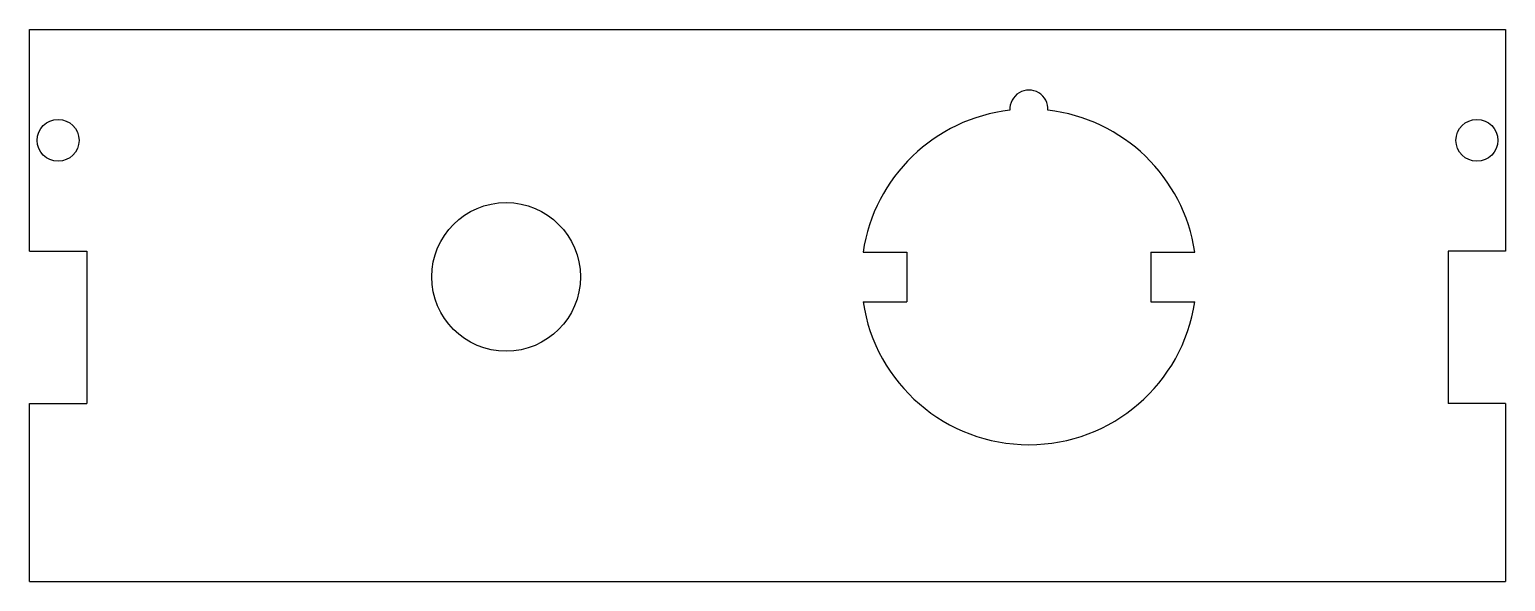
# Model space of a CAD drawing. Extents: x -62 to 15.4, y 33.4 to 62.3.
import ezdxf

# ---------------------------------------------------------------- set-up
doc = ezdxf.new("R2010")
doc.units = 0
doc.header["$MEASUREMENT"] = 0
doc.layers.add('VISIBLE', color=7, linetype='CONTINUOUS')

msp = doc.modelspace()

# ---------------------------------------------------------------- linework, layer by layer
at = {"layer": 'VISIBLE'}
for p, q in [((-62.03, 50.702), (-62.03, 62.328)), ((-62.03, 62.328), (15.4, 62.328)), ((15.4, 62.328), (15.4, 50.702)), ((-62.03, 50.702), (-59.03, 50.702)), ((-59.03, 50.702), (-59.03, 42.702)), ((-18.303, 50.651), (-16, 50.651)), ((-16, 50.651), (-16, 48.051)), ((-3.2, 50.651), (-3.2, 48.051)), ((-3.2, 50.651), (-0.897, 50.651)), ((12.4, 50.702), (12.4, 42.702)), ((15.4, 50.702), (12.4, 50.702)), ((-18.303, 48.051), (-16, 48.051)), ((-3.2, 48.051), (-0.897, 48.051)), ((-62.03, 42.702), (-59.03, 42.702)), ((-62.03, 33.375), (-62.03, 42.702)), ((15.4, 42.702), (12.4, 42.702)), ((15.4, 42.702), (15.4, 33.375)), ((-62.03, 33.375), (15.4, 33.375))]:
    msp.add_line(p, q, dxfattribs=at)
for centre, radius in [((-60.53, 56.515), 1.1), ((13.9, 56.515), 1.1), ((-37.03, 49.351), 3.9)]:
    msp.add_circle(centre, radius, dxfattribs=at)
for centre, radius, start, end in [((-9.6, 58.151), 1, 356.7428, 183.2572), ((-9.6, 49.351), 8.8, 96.51439, 171.50476), ((-9.6, 49.351), 8.8, 8.49524, 83.48561), ((-9.6, 49.351), 8.8, 188.49524, 351.50476)]:
    msp.add_arc(centre, radius, start, end, dxfattribs=at)

doc.saveas('drawing.dxf')
